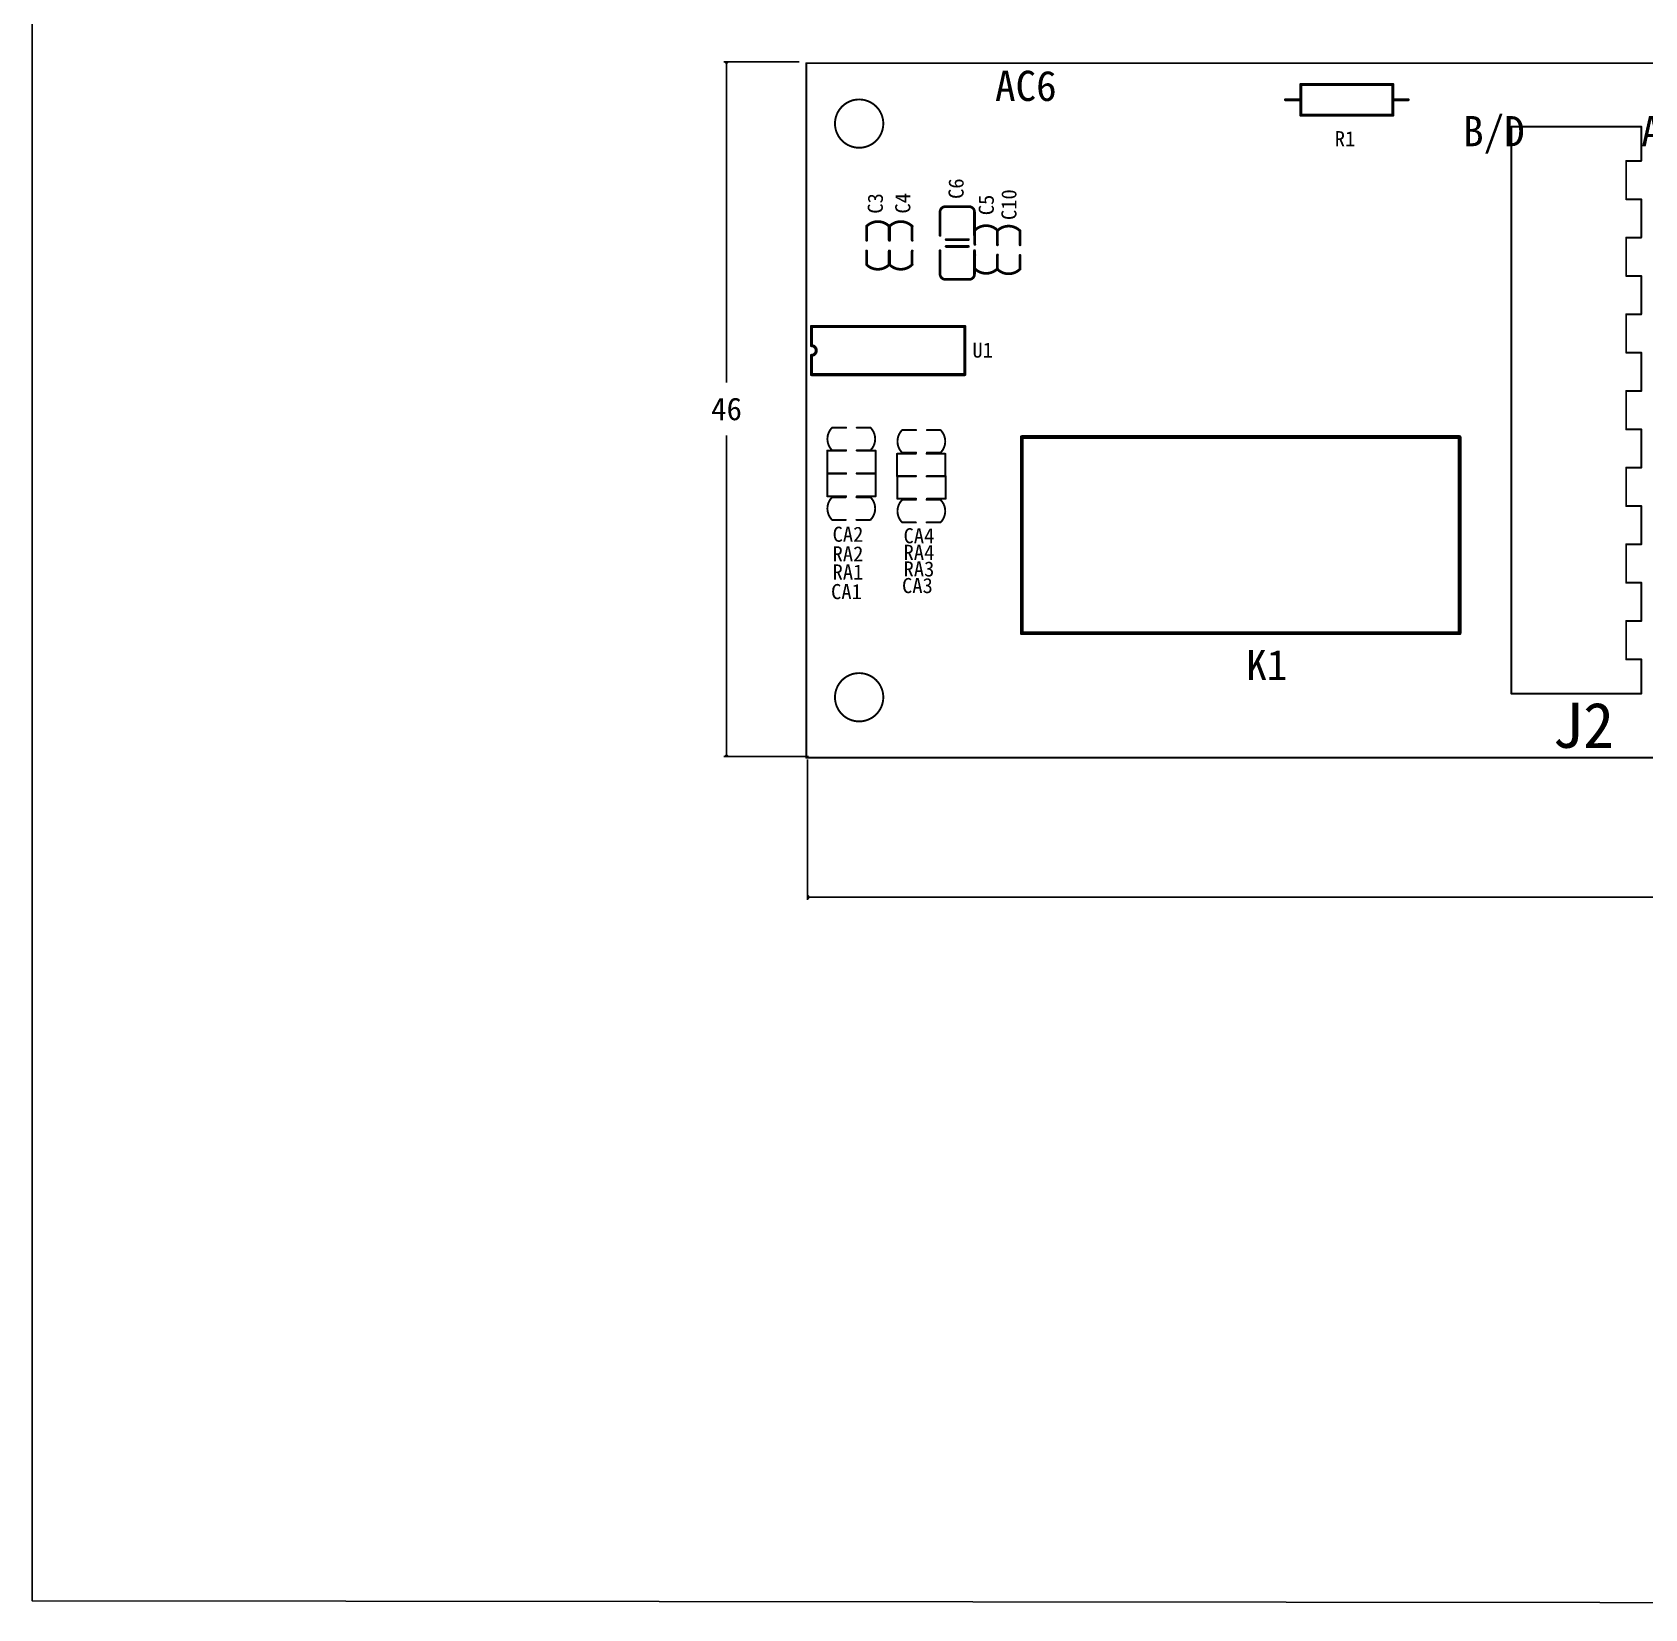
# Model space of a CAD drawing. Extents: x 780 to 1278, y 406 to 602.
# Drawn here: x 779.8 to 886.6, y 406 to 510.4 of the extents above; entities that cross this region are included whole.
import ezdxf

# ---------------------------------------------------------------- set-up
doc = ezdxf.new("R2010")
doc.units = 0
doc.header["$MEASUREMENT"] = 0
doc.layers.get('0').update_dxf_attribs({"linetype": 'CONTINUOUS'})
doc.layers.get('Defpoints').update_dxf_attribs({"linetype": 'CONTINUOUS'})
doc.layers.add('BOTTOMOVERLAY', color=7, linetype='CONTINUOUS')
doc.layers.add('KEEPOUTLAYER', color=6, linetype='CONTINUOUS')
doc.styles.get("Standard").update_dxf_attribs({"font": ''})
doc.styles.get('Standard').set_extended_font_data('SimSun')
doc.dimstyles.get("Standard").update_dxf_attribs({"dimtxt": 0.18, "dimasz": 0.18, "dimexe": 0.18, "dimexo": 0.0625, "dimgap": 0.09, "dimtad": 0, "dimtih": 1, "dimtoh": 1, "dimdec": 4, "dimzin": 0, "dimdsep": 46, "dimtxsty": 'Standard', "dimcen": 0.09, "dimadec": 0, "dimazin": 0, "dimtfac": 1, "dimtdec": 4, "dimtofl": 0, "dimtmove": 0, "dimatfit": 0, "dimfxl": 1, "dimtolj": 1, "dimtzin": 0, "dimarcsym": 0})

# ---------------------------------------------------------------- blocks, each defined once
blk = doc.blocks.new('AXIAL_0_4_____3_B_1')
at = {"layer": 'BOTTOMOVERLAY', "const_width": 0.2}
for points in [[(-3.05, 1.02), (3.05, 1.02)], [(-3.05, -1.02), (-3.05, 1.02)], [(3.05, -1.02), (3.05, 1.02)], [(-4.06, 0), (-3.05, 0)], [(3.05, 0), (4.06, 0)], [(-3.05, -1.02), (3.05, -1.02)]]:
    blk.add_lwpolyline(points, dxfattribs=at)
at = {"layer": 'BOTTOMOVERLAY', "const_width": 0.1}
for points in [[(-3.1, 1.02, 1), (-3, 1.02, 1)], [(-3.1, 1.02, 1), (-3, 1.02, 1)], [(3, 1.02, 1), (3.1, 1.02, 1)], [(3, 1.02, 1), (3.1, 1.02, 1)], [(-4.11, 0, 1), (-4.01, 0, 1)], [(-3.1, 0, 1), (-3, 0, 1)], [(3, 0, 1), (3.1, 0, 1)], [(4.01, 0, 1), (4.11, 0, 1)], [(-3.1, -1.02, 1), (-3, -1.02, 1)], [(-3.1, -1.02, 1), (-3, -1.02, 1)], [(3, -1.02, 1), (3.1, -1.02, 1)], [(3, -1.02, 1), (3.1, -1.02, 1)]]:
    blk.add_lwpolyline(points, format="xyb", close=True, dxfattribs=at)
blk = doc.blocks.new('___4_B_3')
at = {"layer": 'BOTTOMOVERLAY', "const_width": 0.25}
for points in [[(-6.5, -14.45), (-6.5, 14.55)], [(6.5, 14.55), (-6.5, 14.55)], [(6.5, -14.45), (6.5, 14.55)], [(6.5, -14.45), (-6.5, -14.45)]]:
    blk.add_lwpolyline(points, dxfattribs=at)
at = {"layer": 'BOTTOMOVERLAY', "const_width": 0.125}
for points in [[(-6.56, 14.55, 1), (-6.44, 14.55, 1)], [(-6.56, 14.55, 1), (-6.44, 14.55, 1)], [(6.44, 14.55, 1), (6.56, 14.55, 1)], [(6.44, 14.55, 1), (6.56, 14.55, 1)], [(-6.56, -14.45, 1), (-6.44, -14.45, 1)], [(-6.56, -14.45, 1), (-6.44, -14.45, 1)], [(6.44, -14.45, 1), (6.56, -14.45, 1)], [(6.44, -14.45, 1), (6.56, -14.45, 1)]]:
    blk.add_lwpolyline(points, format="xyb", close=True, dxfattribs=at)
blk = doc.blocks.new('0603C_B_29')
at = {"layer": 'BOTTOMOVERLAY', "const_width": 0.18}
for points in [[(-0.75, 1.26, -0.414214), (0.75, 1.26)], [(0.75, -1.28, -0.414214), (-0.75, -1.28)]]:
    blk.add_lwpolyline(points, format="xyb", dxfattribs=at)
for points in [[(-0.75, 1.26), (-0.75, 0.35)], [(0.75, 1.26), (0.75, 0.35)], [(-0.75, -0.35), (-0.75, -1.28)], [(0.75, -0.35), (0.75, -1.28)]]:
    blk.add_lwpolyline(points, dxfattribs=at)
at = {"layer": 'BOTTOMOVERLAY', "const_width": 0.09}
for points in [[(-0.79, 1.26, 1), (-0.7, 1.26, 1)], [(-0.79, 1.26, 1), (-0.7, 1.26, 1)], [(0.71, 1.26, 1), (0.8, 1.26, 1)], [(0.71, 1.26, 1), (0.8, 1.26, 1)], [(-0.79, 0.35, 1), (-0.7, 0.35, 1)], [(0.71, 0.35, 1), (0.8, 0.35, 1)], [(-0.79, -0.35, 1), (-0.7, -0.35, 1)], [(0.71, -0.35, 1), (0.8, -0.35, 1)], [(-0.79, -1.28, 1), (-0.7, -1.28, 1)], [(-0.79, -1.28, 1), (-0.7, -1.28, 1)], [(0.71, -1.28, 1), (0.8, -1.28, 1)], [(0.71, -1.28, 1), (0.8, -1.28, 1)]]:
    blk.add_lwpolyline(points, format="xyb", close=True, dxfattribs=at)
blk = doc.blocks.new('0603C_B_30')
at = {"layer": 'BOTTOMOVERLAY', "const_width": 0.18}
for points in [[(-0.75, 1.26, -0.414214), (0.75, 1.26)], [(0.75, -1.28, -0.414214), (-0.75, -1.28)]]:
    blk.add_lwpolyline(points, format="xyb", dxfattribs=at)
for points in [[(-0.75, 1.26), (-0.75, 0.35)], [(0.75, 1.26), (0.75, 0.35)], [(-0.75, -0.35), (-0.75, -1.28)], [(0.75, -0.35), (0.75, -1.28)]]:
    blk.add_lwpolyline(points, dxfattribs=at)
at = {"layer": 'BOTTOMOVERLAY', "const_width": 0.09}
for points in [[(-0.79, 1.26, 1), (-0.7, 1.26, 1)], [(-0.79, 1.26, 1), (-0.7, 1.26, 1)], [(0.71, 1.26, 1), (0.8, 1.26, 1)], [(0.71, 1.26, 1), (0.8, 1.26, 1)], [(-0.79, 0.35, 1), (-0.7, 0.35, 1)], [(0.71, 0.35, 1), (0.8, 0.35, 1)], [(-0.79, -0.35, 1), (-0.7, -0.35, 1)], [(0.71, -0.35, 1), (0.8, -0.35, 1)], [(-0.79, -1.28, 1), (-0.7, -1.28, 1)], [(-0.79, -1.28, 1), (-0.7, -1.28, 1)], [(0.71, -1.28, 1), (0.8, -1.28, 1)], [(0.71, -1.28, 1), (0.8, -1.28, 1)]]:
    blk.add_lwpolyline(points, format="xyb", close=True, dxfattribs=at)
blk = doc.blocks.new('0603C_B_31')
at = {"layer": 'BOTTOMOVERLAY', "const_width": 0.18}
for points in [[(-0.75, 1.26, -0.414214), (0.75, 1.26)], [(0.75, -1.28, -0.414214), (-0.75, -1.28)]]:
    blk.add_lwpolyline(points, format="xyb", dxfattribs=at)
for points in [[(-0.75, 1.26), (-0.75, 0.35)], [(0.75, 1.26), (0.75, 0.35)], [(-0.75, -0.35), (-0.75, -1.28)], [(0.75, -0.35), (0.75, -1.28)]]:
    blk.add_lwpolyline(points, dxfattribs=at)
at = {"layer": 'BOTTOMOVERLAY', "const_width": 0.09}
for points in [[(-0.79, 1.26, 1), (-0.7, 1.26, 1)], [(-0.79, 1.26, 1), (-0.7, 1.26, 1)], [(0.71, 1.26, 1), (0.8, 1.26, 1)], [(0.71, 1.26, 1), (0.8, 1.26, 1)], [(-0.79, 0.35, 1), (-0.7, 0.35, 1)], [(0.71, 0.35, 1), (0.8, 0.35, 1)], [(-0.79, -0.35, 1), (-0.7, -0.35, 1)], [(0.71, -0.35, 1), (0.8, -0.35, 1)], [(-0.79, -1.28, 1), (-0.7, -1.28, 1)], [(-0.79, -1.28, 1), (-0.7, -1.28, 1)], [(0.71, -1.28, 1), (0.8, -1.28, 1)], [(0.71, -1.28, 1), (0.8, -1.28, 1)]]:
    blk.add_lwpolyline(points, format="xyb", close=True, dxfattribs=at)
blk = doc.blocks.new('0805C_B_32')
at = {"layer": 'BOTTOMOVERLAY', "const_width": 0.178}
for points in [[(-2.41, 0.79, -0.414214), (-2.06, 1.14)], [(2.06, 1.14, -0.414214), (2.41, 0.79)], [(-2.06, -1.14, -0.414214), (-2.41, -0.79)], [(2.41, -0.79, -0.414214), (2.06, -1.14)]]:
    blk.add_lwpolyline(points, format="xyb", dxfattribs=at)
for points in [[(-2.06, 1.14), (-0.51, 1.14)], [(0.51, 1.14), (2.06, 1.14)], [(-2.41, 0.78), (-2.41, -0.79)], [(-0.23, 0.74), (-0.23, -0.74)], [(0.23, 0.74), (0.23, -0.74)], [(2.41, 0.79), (2.41, -0.79)], [(-2.06, -1.14), (-0.51, -1.14)], [(0.51, -1.14), (2.06, -1.14)]]:
    blk.add_lwpolyline(points, dxfattribs=at)
at = {"layer": 'BOTTOMOVERLAY', "const_width": 0.0889}
for points in [[(-2.1, 1.14, 1), (-2.02, 1.14, 1)], [(-2.1, 1.14, 1), (-2.02, 1.14, 1)], [(-0.55, 1.14, 1), (-0.46, 1.14, 1)], [(0.46, 1.14, 1), (0.55, 1.14, 1)], [(2.01, 1.14, 1), (2.1, 1.14, 1)], [(2.01, 1.14, 1), (2.1, 1.14, 1)], [(-2.46, 0.79, 1), (-2.37, 0.79, 1)], [(-2.45, 0.78, 1), (-2.37, 0.78, 1)], [(-0.27, 0.74, 1), (-0.18, 0.74, 1)], [(0.18, 0.74, 1), (0.27, 0.74, 1)], [(2.37, 0.79, 1), (2.46, 0.79, 1)], [(2.37, 0.79, 1), (2.45, 0.79, 1)], [(-2.45, -0.79, 1), (-2.37, -0.79, 1)], [(-2.45, -0.79, 1), (-2.37, -0.79, 1)], [(-2.1, -1.14, 1), (-2.01, -1.14, 1)], [(-2.1, -1.14, 1), (-2.01, -1.14, 1)], [(-0.55, -1.14, 1), (-0.46, -1.14, 1)], [(-0.27, -0.74, 1), (-0.18, -0.74, 1)], [(0.18, -0.74, 1), (0.27, -0.74, 1)], [(0.46, -1.14, 1), (0.55, -1.14, 1)], [(2.02, -1.14, 1), (2.1, -1.14, 1)], [(2.02, -1.14, 1), (2.1, -1.14, 1)], [(2.37, -0.79, 1), (2.46, -0.79, 1)], [(2.37, -0.79, 1), (2.46, -0.79, 1)]]:
    blk.add_lwpolyline(points, format="xyb", close=True, dxfattribs=at)
blk = doc.blocks.new('0603C_B_36')
at = {"layer": 'BOTTOMOVERLAY', "const_width": 0.18}
for points in [[(-0.75, 1.26, -0.414214), (0.75, 1.26)], [(0.75, -1.28, -0.414214), (-0.75, -1.28)]]:
    blk.add_lwpolyline(points, format="xyb", dxfattribs=at)
for points in [[(-0.75, 1.26), (-0.75, 0.35)], [(0.75, 1.26), (0.75, 0.35)], [(-0.75, -0.35), (-0.75, -1.28)], [(0.75, -0.35), (0.75, -1.28)]]:
    blk.add_lwpolyline(points, dxfattribs=at)
at = {"layer": 'BOTTOMOVERLAY', "const_width": 0.09}
for points in [[(-0.79, 1.26, 1), (-0.7, 1.26, 1)], [(-0.79, 1.26, 1), (-0.7, 1.26, 1)], [(0.71, 1.26, 1), (0.8, 1.26, 1)], [(0.71, 1.26, 1), (0.8, 1.26, 1)], [(-0.79, 0.35, 1), (-0.7, 0.35, 1)], [(0.71, 0.35, 1), (0.8, 0.35, 1)], [(-0.79, -0.35, 1), (-0.7, -0.35, 1)], [(0.71, -0.35, 1), (0.8, -0.35, 1)], [(-0.79, -1.28, 1), (-0.7, -1.28, 1)], [(-0.79, -1.28, 1), (-0.7, -1.28, 1)], [(0.71, -1.28, 1), (0.8, -1.28, 1)], [(0.71, -1.28, 1), (0.8, -1.28, 1)]]:
    blk.add_lwpolyline(points, format="xyb", close=True, dxfattribs=at)
blk = doc.blocks.new('0603C_B_64')
at = {"layer": 'BOTTOMOVERLAY', "const_width": 0.127}
for points in [[(-1.27, -0.73, -0.414213), (-1.27, 0.77)], [(1.27, 0.77, -0.414213), (1.27, -0.73)]]:
    blk.add_lwpolyline(points, format="xyb", dxfattribs=at)
for points in [[(-0.36, 0.77), (-1.27, 0.77)], [(1.27, 0.77), (0.34, 0.77)], [(-0.36, -0.73), (-1.27, -0.73)], [(1.27, -0.73), (0.34, -0.73)]]:
    blk.add_lwpolyline(points, dxfattribs=at)
at = {"layer": 'BOTTOMOVERLAY', "const_width": 0.0635}
for points in [[(-1.3, 0.77, 1), (-1.24, 0.77, 1)], [(-1.3, 0.77, 1), (-1.24, 0.77, 1)], [(-0.39, 0.77, 1), (-0.33, 0.77, 1)], [(0.31, 0.77, 1), (0.37, 0.77, 1)], [(1.24, 0.77, 1), (1.3, 0.77, 1)], [(1.24, 0.77, 1), (1.3, 0.77, 1)], [(-1.3, -0.73, 1), (-1.24, -0.73, 1)], [(-1.3, -0.73, 1), (-1.24, -0.73, 1)], [(-0.39, -0.73, 1), (-0.33, -0.73, 1)], [(0.31, -0.73, 1), (0.37, -0.73, 1)], [(1.24, -0.73, 1), (1.3, -0.73, 1)], [(1.24, -0.73, 1), (1.3, -0.73, 1)]]:
    blk.add_lwpolyline(points, format="xyb", close=True, dxfattribs=at)
blk = doc.blocks.new('0603C_B_65')
at = {"layer": 'BOTTOMOVERLAY', "const_width": 0.127}
for points in [[(-1.27, -0.73, -0.414213), (-1.27, 0.77)], [(1.27, 0.77, -0.414213), (1.27, -0.73)]]:
    blk.add_lwpolyline(points, format="xyb", dxfattribs=at)
for points in [[(-1.27, 0.77), (-0.36, 0.77)], [(0.34, 0.77), (1.27, 0.77)], [(-1.27, -0.73), (-0.36, -0.73)], [(0.34, -0.73), (1.27, -0.73)]]:
    blk.add_lwpolyline(points, dxfattribs=at)
at = {"layer": 'BOTTOMOVERLAY', "const_width": 0.0635}
for points in [[(-1.3, 0.77, 1), (-1.24, 0.77, 1)], [(-1.3, 0.77, 1), (-1.24, 0.77, 1)], [(-0.39, 0.77, 1), (-0.33, 0.77, 1)], [(0.31, 0.77, 1), (0.37, 0.77, 1)], [(1.24, 0.77, 1), (1.3, 0.77, 1)], [(1.24, 0.77, 1), (1.3, 0.77, 1)], [(-1.3, -0.73, 1), (-1.24, -0.73, 1)], [(-1.3, -0.73, 1), (-1.24, -0.73, 1)], [(-0.39, -0.73, 1), (-0.33, -0.73, 1)], [(0.31, -0.73, 1), (0.37, -0.73, 1)], [(1.24, -0.73, 1), (1.3, -0.73, 1)], [(1.24, -0.73, 1), (1.3, -0.73, 1)]]:
    blk.add_lwpolyline(points, format="xyb", close=True, dxfattribs=at)
blk = doc.blocks.new('0603C_B_66')
at = {"layer": 'BOTTOMOVERLAY', "const_width": 0.127}
for points in [[(-1.27, -0.73, -0.414213), (-1.27, 0.77)], [(1.27, 0.77, -0.414213), (1.27, -0.73)]]:
    blk.add_lwpolyline(points, format="xyb", dxfattribs=at)
for points in [[(-0.36, 0.77), (-1.27, 0.77)], [(1.27, 0.77), (0.34, 0.77)], [(-0.36, -0.73), (-1.27, -0.73)], [(1.27, -0.73), (0.34, -0.73)]]:
    blk.add_lwpolyline(points, dxfattribs=at)
at = {"layer": 'BOTTOMOVERLAY', "const_width": 0.0635}
for points in [[(-1.3, 0.77, 1), (-1.24, 0.77, 1)], [(-1.3, 0.77, 1), (-1.24, 0.77, 1)], [(-0.39, 0.77, 1), (-0.33, 0.77, 1)], [(0.31, 0.77, 1), (0.37, 0.77, 1)], [(1.24, 0.77, 1), (1.3, 0.77, 1)], [(1.24, 0.77, 1), (1.3, 0.77, 1)], [(-1.3, -0.73, 1), (-1.24, -0.73, 1)], [(-1.3, -0.73, 1), (-1.24, -0.73, 1)], [(-0.39, -0.73, 1), (-0.33, -0.73, 1)], [(0.31, -0.73, 1), (0.37, -0.73, 1)], [(1.24, -0.73, 1), (1.3, -0.73, 1)], [(1.24, -0.73, 1), (1.3, -0.73, 1)]]:
    blk.add_lwpolyline(points, format="xyb", close=True, dxfattribs=at)
blk = doc.blocks.new('0603C_B_67')
at = {"layer": 'BOTTOMOVERLAY', "const_width": 0.127}
for points in [[(-1.27, -0.73, -0.414213), (-1.27, 0.77)], [(1.27, 0.77, -0.414213), (1.27, -0.73)]]:
    blk.add_lwpolyline(points, format="xyb", dxfattribs=at)
for points in [[(-1.27, 0.77), (-0.36, 0.77)], [(0.34, 0.77), (1.27, 0.77)], [(-1.27, -0.73), (-0.36, -0.73)], [(0.34, -0.73), (1.27, -0.73)]]:
    blk.add_lwpolyline(points, dxfattribs=at)
at = {"layer": 'BOTTOMOVERLAY', "const_width": 0.0635}
for points in [[(-1.3, 0.77, 1), (-1.24, 0.77, 1)], [(-1.3, 0.77, 1), (-1.24, 0.77, 1)], [(-0.39, 0.77, 1), (-0.33, 0.77, 1)], [(0.31, 0.77, 1), (0.37, 0.77, 1)], [(1.24, 0.77, 1), (1.3, 0.77, 1)], [(1.24, 0.77, 1), (1.3, 0.77, 1)], [(-1.3, -0.73, 1), (-1.24, -0.73, 1)], [(-1.3, -0.73, 1), (-1.24, -0.73, 1)], [(-0.39, -0.73, 1), (-0.33, -0.73, 1)], [(0.31, -0.73, 1), (0.37, -0.73, 1)], [(1.24, -0.73, 1), (1.3, -0.73, 1)], [(1.24, -0.73, 1), (1.3, -0.73, 1)]]:
    blk.add_lwpolyline(points, format="xyb", close=True, dxfattribs=at)
blk = doc.blocks.new('0603_B_165')
at = {"layer": 'BOTTOMOVERLAY', "const_width": 0.127}
for points in [[(-0.36, 0.77), (-1.61, 0.77)], [(-1.61, 0.77), (-1.61, -0.73)], [(1.59, 0.77), (0.34, 0.77)], [(1.59, 0.77), (1.59, -0.73)], [(-0.36, -0.73), (-1.61, -0.73)], [(1.59, -0.73), (0.34, -0.73)]]:
    blk.add_lwpolyline(points, dxfattribs=at)
at = {"layer": 'BOTTOMOVERLAY', "const_width": 0.0635}
for points in [[(-1.64, 0.77, 1), (-1.58, 0.77, 1)], [(-1.64, 0.77, 1), (-1.58, 0.77, 1)], [(-0.39, 0.77, 1), (-0.33, 0.77, 1)], [(0.31, 0.77, 1), (0.37, 0.77, 1)], [(1.56, 0.77, 1), (1.62, 0.77, 1)], [(1.56, 0.77, 1), (1.62, 0.77, 1)], [(-1.64, -0.73, 1), (-1.58, -0.73, 1)], [(-1.64, -0.73, 1), (-1.58, -0.73, 1)], [(-0.39, -0.73, 1), (-0.33, -0.73, 1)], [(0.31, -0.73, 1), (0.37, -0.73, 1)], [(1.56, -0.73, 1), (1.62, -0.73, 1)], [(1.56, -0.73, 1), (1.62, -0.73, 1)]]:
    blk.add_lwpolyline(points, format="xyb", close=True, dxfattribs=at)
blk = doc.blocks.new('0603_B_166')
at = {"layer": 'BOTTOMOVERLAY', "const_width": 0.127}
for points in [[(-0.36, 0.77), (-1.61, 0.77)], [(-1.61, 0.77), (-1.61, -0.73)], [(1.59, 0.77), (0.34, 0.77)], [(1.59, 0.77), (1.59, -0.73)], [(-0.36, -0.73), (-1.61, -0.73)], [(1.59, -0.73), (0.34, -0.73)]]:
    blk.add_lwpolyline(points, dxfattribs=at)
at = {"layer": 'BOTTOMOVERLAY', "const_width": 0.0635}
for points in [[(-1.64, 0.77, 1), (-1.58, 0.77, 1)], [(-1.64, 0.77, 1), (-1.58, 0.77, 1)], [(-0.39, 0.77, 1), (-0.33, 0.77, 1)], [(0.31, 0.77, 1), (0.37, 0.77, 1)], [(1.56, 0.77, 1), (1.62, 0.77, 1)], [(1.56, 0.77, 1), (1.62, 0.77, 1)], [(-1.64, -0.73, 1), (-1.58, -0.73, 1)], [(-1.64, -0.73, 1), (-1.58, -0.73, 1)], [(-0.39, -0.73, 1), (-0.33, -0.73, 1)], [(0.31, -0.73, 1), (0.37, -0.73, 1)], [(1.56, -0.73, 1), (1.62, -0.73, 1)], [(1.56, -0.73, 1), (1.62, -0.73, 1)]]:
    blk.add_lwpolyline(points, format="xyb", close=True, dxfattribs=at)
blk = doc.blocks.new('0603_B_167')
at = {"layer": 'BOTTOMOVERLAY', "const_width": 0.127}
for points in [[(-0.36, 0.77), (-1.61, 0.77)], [(-1.61, 0.77), (-1.61, -0.73)], [(1.59, 0.77), (0.34, 0.77)], [(1.59, 0.77), (1.59, -0.73)], [(-0.36, -0.73), (-1.61, -0.73)], [(1.59, -0.73), (0.34, -0.73)]]:
    blk.add_lwpolyline(points, dxfattribs=at)
at = {"layer": 'BOTTOMOVERLAY', "const_width": 0.0635}
for points in [[(-1.64, 0.77, 1), (-1.58, 0.77, 1)], [(-1.64, 0.77, 1), (-1.58, 0.77, 1)], [(-0.39, 0.77, 1), (-0.33, 0.77, 1)], [(0.31, 0.77, 1), (0.37, 0.77, 1)], [(1.56, 0.77, 1), (1.62, 0.77, 1)], [(1.56, 0.77, 1), (1.62, 0.77, 1)], [(-1.64, -0.73, 1), (-1.58, -0.73, 1)], [(-1.64, -0.73, 1), (-1.58, -0.73, 1)], [(-0.39, -0.73, 1), (-0.33, -0.73, 1)], [(0.31, -0.73, 1), (0.37, -0.73, 1)], [(1.56, -0.73, 1), (1.62, -0.73, 1)], [(1.56, -0.73, 1), (1.62, -0.73, 1)]]:
    blk.add_lwpolyline(points, format="xyb", close=True, dxfattribs=at)
blk = doc.blocks.new('0603_B_168')
at = {"layer": 'BOTTOMOVERLAY', "const_width": 0.127}
for points in [[(-0.36, 0.77), (-1.61, 0.77)], [(-1.61, 0.77), (-1.61, -0.73)], [(1.59, 0.77), (0.34, 0.77)], [(1.59, 0.77), (1.59, -0.73)], [(-0.36, -0.73), (-1.61, -0.73)], [(1.59, -0.73), (0.34, -0.73)]]:
    blk.add_lwpolyline(points, dxfattribs=at)
at = {"layer": 'BOTTOMOVERLAY', "const_width": 0.0635}
for points in [[(-1.64, 0.77, 1), (-1.58, 0.77, 1)], [(-1.64, 0.77, 1), (-1.58, 0.77, 1)], [(-0.39, 0.77, 1), (-0.33, 0.77, 1)], [(0.31, 0.77, 1), (0.37, 0.77, 1)], [(1.56, 0.77, 1), (1.62, 0.77, 1)], [(1.56, 0.77, 1), (1.62, 0.77, 1)], [(-1.64, -0.73, 1), (-1.58, -0.73, 1)], [(-1.64, -0.73, 1), (-1.58, -0.73, 1)], [(-0.39, -0.73, 1), (-0.33, -0.73, 1)], [(0.31, -0.73, 1), (0.37, -0.73, 1)], [(1.56, -0.73, 1), (1.62, -0.73, 1)], [(1.56, -0.73, 1), (1.62, -0.73, 1)]]:
    blk.add_lwpolyline(points, format="xyb", close=True, dxfattribs=at)
blk = doc.blocks.new('RN8207C_B_180')
at = {"layer": 'BOTTOMOVERLAY', "const_width": 0.2}
for points in [[(-1.6, 5.08), (1.6, 5.08)], [(-1.6, 5.08), (-1.6, -5.08)], [(1.6, 5.08), (1.6, -5.08)], [(-1.6, -5.08), (-0.32, -5.08)], [(0.32, -5.08), (1.6, -5.08)]]:
    blk.add_lwpolyline(points, dxfattribs=at)
at = {"layer": 'BOTTOMOVERLAY', "const_width": 0.1}
for points in [[(-1.65, 5.08, 1), (-1.55, 5.08, 1)], [(-1.65, 5.08, 1), (-1.55, 5.08, 1)], [(1.55, 5.08, 1), (1.65, 5.08, 1)], [(1.55, 5.08, 1), (1.65, 5.08, 1)], [(-1.65, -5.08, 1), (-1.55, -5.08, 1)], [(-1.65, -5.08, 1), (-1.55, -5.08, 1)], [(-0.37, -5.08, 1), (-0.27, -5.08, 1)], [(-0.37, -5.08, 1), (-0.27, -5.08, 1)], [(0.27, -5.08, 1), (0.37, -5.08, 1)], [(0.27, -5.08, 1), (0.37, -5.08, 1)], [(1.55, -5.08, 1), (1.65, -5.08, 1)], [(1.55, -5.08, 1), (1.65, -5.08, 1)]]:
    blk.add_lwpolyline(points, format="xyb", close=True, dxfattribs=at)
at = {"layer": 'BOTTOMOVERLAY', "const_width": 0.2}
blk.add_lwpolyline([(-0.32, -5.08, -1), (0.32, -5.08)], format="xyb", dxfattribs=at)
blk = doc.blocks.new('7P_5_08_B_199')
at = {"layer": 'BOTTOMOVERLAY', "const_width": 0.127}
for points in [[(18.78, 3.8), (-18.78, 3.8)], [(-18.78, 1), (-18.78, 3.8)], [(18.78, -1), (18.78, 3.8)], [(-18.78, -4.8), (-18.78, 1)], [(18.78, -4.8), (18.78, -1)], [(-16.51, -4.8), (-16.51, -3.8)], [(-16.51, -4.8), (-16.51, -3.8)], [(-13.97, -3.8), (-16.51, -3.8)], [(-13.97, -4.8), (-13.97, -3.8)], [(-8.89, -3.8), (-11.43, -3.8)], [(-11.43, -4.8), (-11.43, -3.8)], [(-8.89, -4.8), (-8.89, -3.8)], [(-3.81, -3.8), (-6.35, -3.8)], [(-6.35, -4.8), (-6.35, -3.8)], [(-3.81, -4.8), (-3.81, -3.8)], [(1.27, -3.8), (-1.27, -3.8)], [(-1.27, -4.8), (-1.27, -3.8)], [(1.27, -4.8), (1.27, -3.8)], [(3.81, -4.8), (3.81, -3.8)], [(6.35, -3.8), (3.81, -3.8)], [(6.35, -4.8), (6.35, -3.8)], [(8.89, -4.8), (8.89, -3.8)], [(11.43, -3.8), (8.89, -3.8)], [(11.43, -4.8), (11.43, -3.8)], [(13.97, -4.8), (13.97, -3.8)], [(16.51, -3.8), (13.97, -3.8)], [(16.51, -4.8), (16.51, -3.8)], [(-16.51, -4.8), (-18.78, -4.8)], [(-11.43, -4.8), (-13.97, -4.8)], [(-6.35, -4.8), (-8.89, -4.8)], [(-1.27, -4.8), (-3.81, -4.8)], [(3.81, -4.8), (1.27, -4.8)], [(8.89, -4.8), (6.35, -4.8)], [(13.97, -4.8), (11.43, -4.8)], [(18.78, -4.8), (16.51, -4.8)]]:
    blk.add_lwpolyline(points, dxfattribs=at)
at = {"layer": 'BOTTOMOVERLAY', "const_width": 0.0635}
for points in [[(-18.81, 3.8, 1), (-18.75, 3.8, 1)], [(-18.81, 3.8, 1), (-18.75, 3.8, 1)], [(18.75, 3.8, 1), (18.81, 3.8, 1)], [(18.75, 3.8, 1), (18.81, 3.8, 1)], [(-18.81, 1, 1), (-18.75, 1, 1)], [(-18.81, 1, 1), (-18.75, 1, 1)], [(18.75, -1, 1), (18.81, -1, 1)], [(18.75, -1, 1), (18.81, -1, 1)], [(-16.54, -3.8, 1), (-16.48, -3.8, 1)], [(-16.54, -3.8, 1), (-16.48, -3.8, 1)], [(-16.54, -3.8, 1), (-16.48, -3.8, 1)], [(-14, -3.8, 1), (-13.94, -3.8, 1)], [(-14, -3.8, 1), (-13.94, -3.8, 1)], [(-11.46, -3.8, 1), (-11.4, -3.8, 1)], [(-11.46, -3.8, 1), (-11.4, -3.8, 1)], [(-8.92, -3.8, 1), (-8.86, -3.8, 1)], [(-8.92, -3.8, 1), (-8.86, -3.8, 1)], [(-6.38, -3.8, 1), (-6.32, -3.8, 1)], [(-6.38, -3.8, 1), (-6.32, -3.8, 1)], [(-3.84, -3.8, 1), (-3.78, -3.8, 1)], [(-3.84, -3.8, 1), (-3.78, -3.8, 1)], [(-1.3, -3.8, 1), (-1.24, -3.8, 1)], [(-1.3, -3.8, 1), (-1.24, -3.8, 1)], [(1.24, -3.8, 1), (1.3, -3.8, 1)], [(1.24, -3.8, 1), (1.3, -3.8, 1)], [(3.78, -3.8, 1), (3.84, -3.8, 1)], [(3.78, -3.8, 1), (3.84, -3.8, 1)], [(6.32, -3.8, 1), (6.38, -3.8, 1)], [(6.32, -3.8, 1), (6.38, -3.8, 1)], [(8.86, -3.8, 1), (8.92, -3.8, 1)], [(8.86, -3.8, 1), (8.92, -3.8, 1)], [(11.4, -3.8, 1), (11.46, -3.8, 1)], [(11.4, -3.8, 1), (11.46, -3.8, 1)], [(13.94, -3.8, 1), (14, -3.8, 1)], [(13.94, -3.8, 1), (14, -3.8, 1)], [(16.48, -3.8, 1), (16.54, -3.8, 1)], [(16.48, -3.8, 1), (16.54, -3.8, 1)], [(-18.81, -4.8, 1), (-18.75, -4.8, 1)], [(-18.81, -4.8, 1), (-18.75, -4.8, 1)], [(-16.54, -4.8, 1), (-16.48, -4.8, 1)], [(-16.54, -4.8, 1), (-16.48, -4.8, 1)], [(-16.54, -4.8, 1), (-16.48, -4.8, 1)], [(-14, -4.8, 1), (-13.94, -4.8, 1)], [(-14, -4.8, 1), (-13.94, -4.8, 1)], [(-11.46, -4.8, 1), (-11.4, -4.8, 1)], [(-11.46, -4.8, 1), (-11.4, -4.8, 1)], [(-8.92, -4.8, 1), (-8.86, -4.8, 1)], [(-8.92, -4.8, 1), (-8.86, -4.8, 1)], [(-6.38, -4.8, 1), (-6.32, -4.8, 1)], [(-6.38, -4.8, 1), (-6.32, -4.8, 1)], [(-3.84, -4.8, 1), (-3.78, -4.8, 1)], [(-3.84, -4.8, 1), (-3.78, -4.8, 1)], [(-1.3, -4.8, 1), (-1.24, -4.8, 1)], [(-1.3, -4.8, 1), (-1.24, -4.8, 1)], [(1.24, -4.8, 1), (1.3, -4.8, 1)], [(1.24, -4.8, 1), (1.3, -4.8, 1)], [(3.78, -4.8, 1), (3.84, -4.8, 1)], [(3.78, -4.8, 1), (3.84, -4.8, 1)], [(6.32, -4.8, 1), (6.38, -4.8, 1)], [(6.32, -4.8, 1), (6.38, -4.8, 1)], [(8.86, -4.8, 1), (8.92, -4.8, 1)], [(8.86, -4.8, 1), (8.92, -4.8, 1)], [(11.4, -4.8, 1), (11.46, -4.8, 1)], [(11.4, -4.8, 1), (11.46, -4.8, 1)], [(13.94, -4.8, 1), (14, -4.8, 1)], [(13.94, -4.8, 1), (14, -4.8, 1)], [(16.48, -4.8, 1), (16.54, -4.8, 1)], [(16.48, -4.8, 1), (16.54, -4.8, 1)], [(18.75, -4.8, 1), (18.81, -4.8, 1)], [(18.75, -4.8, 1), (18.81, -4.8, 1)]]:
    blk.add_lwpolyline(points, format="xyb", close=True, dxfattribs=at)
blk = doc.blocks.new('_Open90')
at = {"color": 0, "linetype": 'ByBlock', "lineweight": -2}
for p, q in [((0, 0), (-1, 0)), ((-0.5, 0.5), (0, 0)), ((0, 0), (-0.5, -0.5))]:
    blk.add_line(p, q, dxfattribs=at)
blk = doc.blocks.new('*D1082')
at = {"color": 0, "linetype": 'Continuous', "lineweight": -2}
for p, q in [((831.14, 462.24), (831.14, 452.95)), ((1166.07, 462.31), (1166.07, 452.95))]:
    blk.add_line(p, q, dxfattribs=at)
at = {"color": 6, "linetype": 'Continuous', "lineweight": -2}
for p, q in [((831.32, 453.13), (996.13, 453.13)), ((1165.89, 453.13), (1001.08, 453.13))]:
    blk.add_line(p, q, dxfattribs=at)
at = {"layer": 'Defpoints', "color": 0, "linetype": 'Continuous'}
for p in [(831.14, 462.3), (1166.07, 462.37), (1166.07, 453.13)]:
    blk.add_point(p, dxfattribs=at)
at = {"color": 6, "linetype": 'Continuous', "lineweight": -2, "xscale": 0.18, "yscale": 0.18, "zscale": 0.18, "rotation": 180}
blk.add_blockref('_Open90', (831.14, 453.13), dxfattribs=at)
at = {"color": 6, "linetype": 'Continuous', "lineweight": -2, "xscale": 0.18, "yscale": 0.18, "zscale": 0.18}
blk.add_blockref('_Open90', (1166.07, 453.13), dxfattribs=at)
at = {"color": 6, "linetype": 'Continuous', "insert": (998.6, 453.13), "char_height": 1.5, "attachment_point": 5}
blk.add_mtext('\\A1;335', dxfattribs=at)
blk = doc.blocks.new('*D1083')
at = {"color": 0, "linetype": 'Continuous', "lineweight": -2}
for p, q in [((830.58, 508.46), (825.59, 508.46)), ((831.2, 462.45), (825.59, 462.45))]:
    blk.add_line(p, q, dxfattribs=at)
at = {"color": 6, "linetype": 'Continuous', "lineweight": -2}
for p, q in [((825.77, 508.28), (825.77, 487.21)), ((825.77, 462.63), (825.77, 483.71))]:
    blk.add_line(p, q, dxfattribs=at)
at = {"layer": 'Defpoints', "color": 0, "linetype": 'Continuous'}
for p in [(830.64, 508.46), (825.77, 462.45), (831.26, 462.45)]:
    blk.add_point(p, dxfattribs=at)
at = {"color": 6, "linetype": 'Continuous', "lineweight": -2, "xscale": 0.18, "yscale": 0.18, "zscale": 0.18}
for p, rotation in [((825.77, 508.46), 90), ((825.77, 462.45), 270)]:
    blk.add_blockref('_Open90', p, dxfattribs=dict(at, rotation=rotation))
at = {"color": 6, "linetype": 'Continuous', "insert": (825.77, 485.46), "char_height": 1.5, "attachment_point": 5}
blk.add_mtext('\\A1;46', dxfattribs=at)

msp = doc.modelspace()

# ---------------------------------------------------------------- linework, layer by layer
at = {"linetype": 'Continuous'}
msp.add_lwpolyline([(779.78, 601.9), (1278.14, 601.22), (1278.14, 405.99), (779.78, 406.51)], close=True, dxfattribs=at)
at = {"layer": 'KEEPOUTLAYER'}
for points, const_width in [([(831.05, 462.37), (831.05, 508.37)], 0.127), ([(1166.05, 508.37), (831.05, 508.37)], 0.1), ([(1166.05, 462.37), (831.05, 462.37)], 0.127)]:
    msp.add_lwpolyline(points, dxfattribs=dict(at, const_width=const_width))
for points, const_width in [([(831.08, 508.37, -1), (831.01, 508.37, -1)], 0.0635), ([(831.07, 508.37, -1), (831.02, 508.37, -1)], 0.05), ([(832.95, 504.37, -1), (836.15, 504.37, -1)], 0.127), ([(832.98, 504.37, -1), (832.91, 504.37, -1)], 0.0635), ([(836.18, 504.37, -1), (836.11, 504.37, -1)], 0.0635), ([(832.95, 466.37, -1), (836.15, 466.37, -1)], 0.127), ([(832.98, 466.37, -1), (832.91, 466.37, -1)], 0.0635), ([(836.18, 466.37, -1), (836.11, 466.37, -1)], 0.0635), ([(831.08, 462.37, -1), (831.01, 462.37, -1)], 0.0635), ([(831.08, 462.37, -1), (831.01, 462.37, -1)], 0.0635)]:
    msp.add_lwpolyline(points, format="xyb", close=True, dxfattribs=dict(at, const_width=const_width))

# ---------------------------------------------------------------- block references
at = {"xscale": -1}
for name, p in [('AXIAL_0_4_____3_B_1', (866.85, 505.95)), ('0603C_B_65', (834.03, 483.46)), ('0603C_B_67', (838.67, 483.3)), ('0603_B_166', (834.03, 481.94)), ('0603_B_165', (834.03, 480.41)), ('0603_B_167', (838.67, 480.25))]:
    msp.add_blockref(name, p, dxfattribs=at)
for name, p, rotation in [('7P_5_08_B_199', (881.55, 485.39), 90), ('0805C_B_32', (841.05, 496.46), 270), ('0603C_B_29', (835.79, 496.29), 180), ('0603C_B_30', (837.31, 496.29), 180), ('0603C_B_31', (842.96, 496.02), 180), ('0603C_B_36', (844.45, 495.99), 180), ('RN8207C_B_180', (836.47, 489.34), 270), ('___4_B_3', (859.87, 477.11), 90), ('0603_B_168', (838.67, 481.77), 180), ('0603C_B_64', (834.03, 478.89), 180), ('0603C_B_66', (838.67, 478.72), 180)]:
    msp.add_blockref(name, p, dxfattribs=dict(at, rotation=rotation))

# ---------------------------------------------------------------- texts
at = {"layer": 'BOTTOMOVERLAY'}
for s, height, p in [('AC6', 2, (843.55, 505.87)), ('B/D', 2, (874.55, 502.87)), ('AC5', 2, (886.35, 502.87)), ('R1', 1, (866.05, 502.87)), ('U1', 1, (842.05, 488.87)), ('CA2', 1, (832.79, 476.67)), ('CA4', 1, (837.49, 476.57)), ('RA2', 1, (832.79, 475.37)), ('RA4', 1, (837.49, 475.47)), ('RA3', 1, (837.49, 474.37)), ('RA1', 1, (832.79, 474.17)), ('CA3', 1, (837.39, 473.27)), ('CA1', 1, (832.69, 472.87)), ('K1', 2, (860.19, 467.51)), ('J2', 3, (880.46, 463.02))]:
    msp.add_text(s, height=height, dxfattribs=at).set_placement(p)
for s, p in [('C6', (841.47, 499.38)), ('C10', (844.97, 497.98)), ('C3', (836.12, 498.4)), ('C4', (837.94, 498.41)), ('C5', (843.47, 498.3))]:
    msp.add_text(s, height=1, rotation=90, dxfattribs=at).set_placement(p)

# ---------------------------------------------------------------- dimensions: what is measured, and where the dimension line sits
at = {"linetype": 'Continuous'}
dim = msp.add_linear_dim(base=(825.77, 462.45), p1=(830.64, 508.46), p2=(831.26, 462.45), angle=90, dimstyle='Standard', override={"dimtxt": 1.5, "dimgap": 1, "dimdec": 0, "dimblk1": 'Open90', "dimblk2": 'Open90', "dimsah": 1, "dimclrd": 6, "dimclrt": 6, "dimatfit": 3}, dxfattribs=at)
dim.commit()
dim.dimension.update_dxf_attribs({"geometry": '*D1083', "text_midpoint": (825.77, 485.46)})
dim = msp.add_linear_dim(base=(1166.07, 453.13), p1=(831.14, 462.3), p2=(1166.07, 462.37), dimstyle='Standard', override={"dimtxt": 1.5, "dimgap": 1, "dimdec": 0, "dimblk1": 'Open90', "dimblk2": 'Open90', "dimsah": 1, "dimclrd": 6, "dimclrt": 6, "dimatfit": 3}, dxfattribs=at)
dim.commit()
dim.dimension.update_dxf_attribs({"geometry": '*D1082', "text_midpoint": (998.6, 453.13)})

doc.saveas('drawing.dxf')
